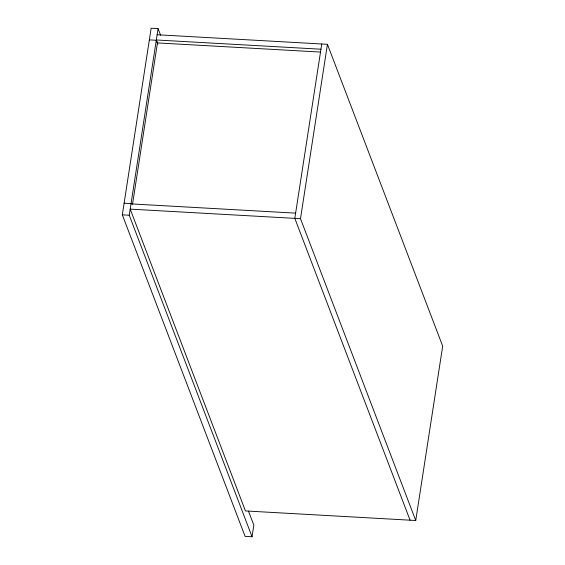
<?xml version="1.0" encoding="UTF-8"?>
<svg xmlns="http://www.w3.org/2000/svg" width="565" height="565" viewBox="0 0 565 565"><rect width="100%" height="100%" fill="white"/><g stroke="black" fill="none" stroke-linecap="round" stroke-linejoin="round"><path stroke-width="0.85" d="M248.473 511.106L253.826 525.125L252.032 536.75L245.09 536.362L122.315 214.834L151.145 28.25L158.08 28.638L160.601 35.235M252.032 536.75L129.251 215.223L158.08 28.638M132.528 204.212L157.451 42.912L320.313 52.058M321.76 43.992L294.817 218.373L410.07 520.188M300.495 218.69L130.197 209.121L245.443 510.937L415.741 520.506L300.495 218.69L327.432 44.31L157.134 34.74M415.741 520.506L442.685 346.126L327.432 44.31M320.948 49.226L156.328 39.974L157.903 44.098M149.344 39.875L156.286 40.263L157.543 43.562M124.109 203.209L131.045 203.598M131.002 203.887L295.622 213.139M122.315 214.834L129.251 215.223"/></g></svg>
